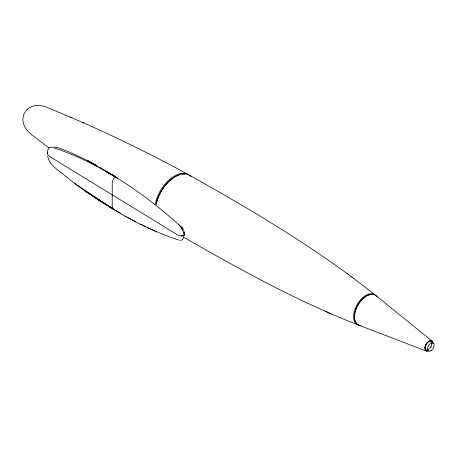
<?xml version="1.0" encoding="UTF-8"?>
<svg xmlns="http://www.w3.org/2000/svg" width="457" height="457" viewBox="0 0 457 457"><rect width="100%" height="100%" fill="white"/><g stroke="black" fill="none" stroke-linecap="round" stroke-linejoin="round"><path stroke-width="0.69" d="M47.705 153.9L47.705 150.267L48.956 147.914A9.603 5.375 61.5 0 1 52.595 147.371A394.574 220.948 61.5 0 1 105.064 170.889L115.672 177.156A394.574 220.948 61.5 0 1 178.756 224.667A9.688 5.427 61.5 0 1 182.423 229.705C183.748 232.727 184.834 236.772 182.423 239.519A9.688 5.427 61.5 0 1 180.144 240.319M47.545 152.055L47.551 151.998A9.071 5.238 0 0 0 49.836 156.631L177.802 235.029A4.85 2.793 0.2 0 0 183.851 235.509L184.137 235.224A4.85 2.811 -0.2 0 0 184.491 233.059M184.708 234.001L184.657 234.31A4.85 2.793 0.2 0 1 183.851 235.475A4.85 2.811 -0.2 0 1 181.777 235.892L181.229 235.915M54.611 147.051L58.884 147.931L68.63 151.73L87.304 160.424L96.873 165.6M359.219 325.333L426.461 351.119M358.374 325.007C297.644 301.397 240.411 269.727 183.965 237.417M71.852 117.78L46.683 107.218C26.243 99.146 13.864 120.585 31.07 134.249L48.928 147.862M82.386 122.373L83.814 122.99C119.397 138.717 154.312 155.94 188.438 174.625M325.441 311.383L331.462 314.016M70.527 117.203L83.814 122.99M156.774 232.007L135.718 222.033L124.778 216.081M189.398 175.151C253.755 211.323 317.706 249.168 375.534 295.291M106.15 171.084L115.021 176.756A7.032 4.176 -58.5 0 1 117.289 178.099M97.895 166.514L87.544 160.55L97.992 166.588M99.118 167.211L116.169 177.03M99.22 167.296L115.815 176.888M47.688 156.254C48.579 160.527 51.013 164.417 54.314 167.251L74.542 183.303L84.762 190.706L95.176 197.772L113.216 208.832M114.193 209.837L125.115 216.275M108.577 205.781L109.749 206.541M110.92 207.272L112.679 208.403M105.333 171.546L115.021 176.773A7.032 4.176 -58.5 0 0 112.222 183.411L112.222 206.301A7.032 4.176 -58.5 0 0 114.61 209.854L95.176 197.772L114.227 209.763L84.985 190.86L113.867 209.62L74.839 183.52M347.269 273.577L348.6 274.56M351.262 276.519L352.558 277.479M376.237 295.856L432.191 341.196M181.166 226.141L182.52 227.912M182.68 228.14L183.657 230.277M183.988 231.293L184.628 233.373M182.423 229.705L182.423 229.722A9.688 5.427 61.5 0 0 178.756 224.684M428.946 350.656A5.775 3.336 -60 0 1 424.861 348.297A5.775 3.336 -60 0 1 428.946 341.225A5.775 3.336 -60 0 1 433.03 343.578M360.539 325.59A17.166 9.911 -60 0 1 358.025 304.99A17.166 9.911 -60 0 1 377.122 296.873M359.705 325.264A17.309 9.991 -60 0 1 357.174 304.499A17.309 9.991 -60 0 1 376.425 296.313M356.854 323.362A16.641 9.608 -60 0 1 355.997 322.379M355.317 321.18A16.641 9.608 -60 0 1 354.963 320.266M354.821 319.78A16.641 9.608 -60 0 1 358.237 304.276A16.641 9.608 -60 0 1 370.21 294.616M156.117 204.667A28.134 16.241 -60 0 1 171.455 179.23A28.134 16.241 -60 0 1 191.117 176.419M156.111 204.262A27.449 15.846 -60 0 1 179.881 174.694M182.286 174.248A27.449 15.846 -60 0 1 184.559 174.231M155.186 204.113A28.106 16.229 -60 0 1 170.507 178.698A28.106 16.229 -60 0 1 190.152 175.894M427.975 350.708A5.33 3.079 -60 0 1 425.21 347.526A5.33 3.079 -60 0 1 428.946 341.59A5.33 3.079 -60 0 1 432.682 343.213M429.757 340.722A5.33 3.079 -60 0 1 431.951 342.344M431.299 346.497A5.33 3.079 -60 0 1 430.974 347.109M427.335 350.336A5.33 3.079 -60 0 1 425.324 349.948M426.29 343.693A4.701 2.713 -60 0 1 431.191 341.99M431.385 342.333A4.701 2.713 -60 0 1 430.814 346.657A4.701 2.713 -60 0 1 427.449 349.776M427.038 349.851A4.701 2.713 -60 0 1 425.016 346.972M425.244 345.875A4.701 2.713 -60 0 1 425.433 345.315M425.673 344.761A4.701 2.713 -60 0 1 425.964 344.212M184.051 232.482A4.85 2.811 -0.2 0 1 184.302 232.762M178.756 240.079A394.574 220.948 61.5 0 1 158.602 232.527M157.945 232.253A394.574 220.948 61.5 0 1 156.094 231.459M154.86 230.922A394.574 220.948 61.5 0 1 147.434 227.54M145.572 226.655A394.574 220.948 61.5 0 1 140.607 224.216M135.632 221.656A394.574 220.948 61.5 0 1 131.896 219.668M130.645 218.989A394.574 220.948 61.5 0 1 126.909 216.915M120.979 213.499A394.574 220.948 61.5 0 1 115.672 210.311M431.688 350.233A4.701 2.713 -60 0 0 433.179 342.956A4.701 2.713 -60 0 0 427.615 347.886A4.701 2.713 -60 0 0 431.688 350.233"/></g></svg>
